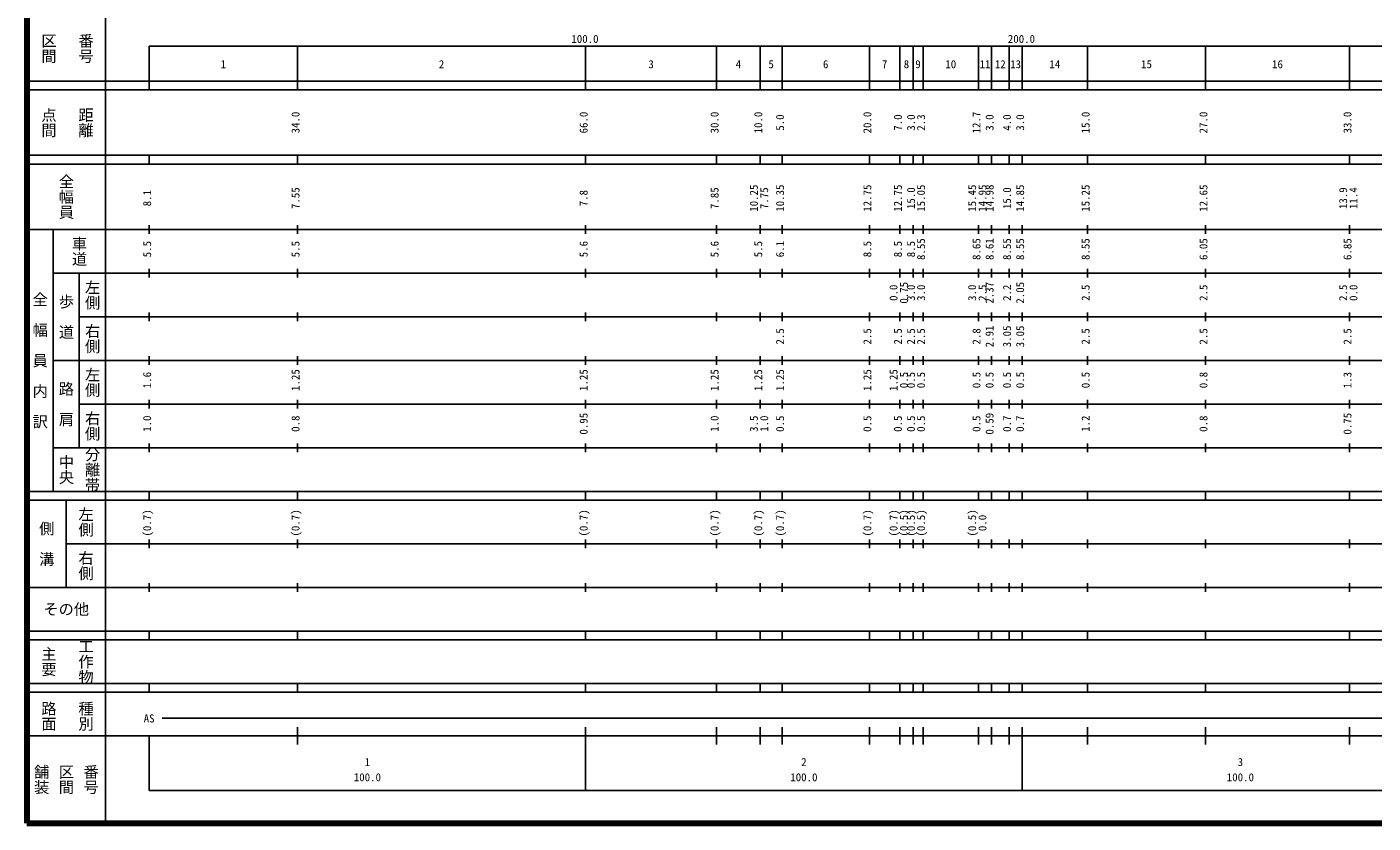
# Model space of a CAD drawing. Units: millimetres on the paper, enlarged 1000 times. Extents: x 40000 to 680000, y 20000 to 380000.
# Drawn here: x 40000 to 348401, y 20000 to 202409 of the extents above; entities that cross this region are included whole.
import ezdxf
from ezdxf.enums import TextEntityAlignment as Align

# ---------------------------------------------------------------- set-up
doc = ezdxf.new("R2010")
doc.units = ezdxf.units.MM
doc.header["$LTSCALE"] = 1000
doc.layers.add('M-TTL', color=2, linetype='Continuous', lineweight=140)
doc.layers.add('M-TTL-BAND', color=7, linetype='Continuous', lineweight=25)
doc.styles.add('@ＭＳ ゴシック', font='')
doc.styles.add('ＭＳ ゴシック', font='')
doc.styles.get('@ＭＳ ゴシック').set_extended_font_data('@MS Gothic')
doc.styles.get('ＭＳ ゴシック').set_extended_font_data('MS Gothic')

msp = doc.modelspace()

# ---------------------------------------------------------------- linework, layer by layer
at = {"layer": 'M-TTL'}
for p, q in [((40000, 380000), (40000, 20000)), ((40000, 20000), (680000, 20000))]:
    msp.add_line(p, q, dxfattribs=at)
at = {"layer": 'M-TTL-BAND'}
for p, q in [((58000, 370000), (58000, 20000)), ((68000, 198000), (579000, 198000)), ((68000, 198000), (68000, 188000)), ((102000, 188000), (102000, 198000)), ((168000, 188000), (168000, 198000)), ((198000, 188000), (198000, 198000)), ((208000, 188000), (208000, 198000)), ((213000, 188000), (213000, 198000)), ((233000, 188000), (233000, 198000)), ((240000, 188000), (240000, 198000)), ((243000, 188000), (243000, 198000)), ((245300, 188000), (245300, 198000)), ((258000, 188000), (258000, 198000)), ((261000, 188000), (261000, 198000)), ((265000, 188000), (265000, 198000)), ((268000, 188000), (268000, 198000)), ((283000, 188000), (283000, 198000)), ((310000, 188000), (310000, 198000)), ((343000, 188000), (343000, 198000)), ((40000, 190000), (579000, 190000)), ((40000, 188000), (579000, 188000)), ((40000, 173000), (579000, 173000)), ((68000, 171000), (68000, 173000)), ((102000, 171000), (102000, 173000)), ((168000, 171000), (168000, 173000)), ((198000, 171000), (198000, 173000)), ((208000, 171000), (208000, 173000)), ((213000, 171000), (213000, 173000)), ((233000, 171000), (233000, 173000)), ((240000, 171000), (240000, 173000)), ((243000, 171000), (243000, 173000)), ((245300, 171000), (245300, 173000)), ((258000, 171000), (258000, 173000)), ((261000, 171000), (261000, 173000)), ((265000, 171000), (265000, 173000)), ((268000, 171000), (268000, 173000)), ((283000, 171000), (283000, 173000)), ((310000, 171000), (310000, 173000)), ((343000, 171000), (343000, 173000)), ((40000, 171000), (579000, 171000)), ((40000, 156000), (579000, 156000)), ((46000, 96000), (46000, 156000)), ((68000, 155000), (68000, 157000)), ((102000, 155000), (102000, 157000)), ((168000, 155000), (168000, 157000)), ((198000, 155000), (198000, 157000)), ((208000, 155000), (208000, 157000)), ((213000, 155000), (213000, 157000)), ((233000, 155000), (233000, 157000)), ((240000, 155000), (240000, 157000)), ((243000, 155000), (243000, 157000)), ((245300, 155000), (245300, 157000)), ((258000, 155000), (258000, 157000)), ((261000, 155000), (261000, 157000)), ((265000, 155000), (265000, 157000)), ((268000, 155000), (268000, 157000)), ((283000, 155000), (283000, 157000)), ((310000, 155000), (310000, 157000)), ((343000, 155000), (343000, 157000)), ((46000, 146000), (579000, 146000)), ((52000, 146000), (52000, 106000)), ((68000, 145000), (68000, 147000)), ((102000, 145000), (102000, 147000)), ((168000, 145000), (168000, 147000)), ((198000, 145000), (198000, 147000)), ((208000, 145000), (208000, 147000)), ((213000, 145000), (213000, 147000)), ((233000, 145000), (233000, 147000)), ((240000, 145000), (240000, 147000)), ((243000, 145000), (243000, 147000)), ((245300, 145000), (245300, 147000)), ((258000, 145000), (258000, 147000)), ((261000, 145000), (261000, 147000)), ((265000, 145000), (265000, 147000)), ((268000, 145000), (268000, 147000)), ((283000, 145000), (283000, 147000)), ((310000, 145000), (310000, 147000)), ((343000, 145000), (343000, 147000)), ((52000, 136000), (579000, 136000)), ((68000, 135000), (68000, 137000)), ((102000, 135000), (102000, 137000)), ((168000, 135000), (168000, 137000)), ((198000, 135000), (198000, 137000)), ((208000, 135000), (208000, 137000)), ((213000, 135000), (213000, 137000)), ((233000, 135000), (233000, 137000)), ((240000, 135000), (240000, 137000)), ((243000, 135000), (243000, 137000)), ((245300, 135000), (245300, 137000)), ((258000, 135000), (258000, 137000)), ((261000, 135000), (261000, 137000)), ((265000, 135000), (265000, 137000)), ((268000, 135000), (268000, 137000)), ((283000, 135000), (283000, 137000)), ((310000, 135000), (310000, 137000)), ((343000, 135000), (343000, 137000)), ((68000, 125000), (68000, 127000)), ((102000, 125000), (102000, 127000)), ((168000, 125000), (168000, 127000)), ((198000, 125000), (198000, 127000)), ((208000, 125000), (208000, 127000)), ((213000, 125000), (213000, 127000)), ((233000, 125000), (233000, 127000)), ((240000, 125000), (240000, 127000)), ((243000, 125000), (243000, 127000)), ((245300, 125000), (245300, 127000)), ((258000, 125000), (258000, 127000)), ((261000, 125000), (261000, 127000)), ((265000, 125000), (265000, 127000)), ((268000, 125000), (268000, 127000)), ((283000, 125000), (283000, 127000)), ((310000, 125000), (310000, 127000)), ((343000, 125000), (343000, 127000)), ((46000, 126000), (579000, 126000)), ((52000, 116000), (579000, 116000)), ((68000, 115000), (68000, 117000)), ((102000, 115000), (102000, 117000)), ((168000, 115000), (168000, 117000)), ((198000, 115000), (198000, 117000)), ((208000, 115000), (208000, 117000)), ((213000, 115000), (213000, 117000)), ((233000, 115000), (233000, 117000)), ((240000, 115000), (240000, 117000)), ((243000, 115000), (243000, 117000)), ((245300, 115000), (245300, 117000)), ((258000, 115000), (258000, 117000)), ((261000, 115000), (261000, 117000)), ((265000, 115000), (265000, 117000)), ((268000, 115000), (268000, 117000)), ((283000, 115000), (283000, 117000)), ((310000, 115000), (310000, 117000)), ((343000, 115000), (343000, 117000)), ((46000, 106000), (579000, 106000)), ((68000, 105000), (68000, 107000)), ((102000, 105000), (102000, 107000)), ((168000, 105000), (168000, 107000)), ((198000, 105000), (198000, 107000)), ((208000, 105000), (208000, 107000)), ((213000, 105000), (213000, 107000)), ((233000, 105000), (233000, 107000)), ((240000, 105000), (240000, 107000)), ((243000, 105000), (243000, 107000)), ((245300, 105000), (245300, 107000)), ((258000, 105000), (258000, 107000)), ((261000, 105000), (261000, 107000)), ((265000, 105000), (265000, 107000)), ((268000, 105000), (268000, 107000)), ((283000, 105000), (283000, 107000)), ((310000, 105000), (310000, 107000)), ((343000, 105000), (343000, 107000)), ((40000, 96000), (579000, 96000)), ((68000, 94000), (68000, 96000)), ((102000, 94000), (102000, 96000)), ((168000, 94000), (168000, 96000)), ((198000, 94000), (198000, 96000)), ((208000, 94000), (208000, 96000)), ((213000, 94000), (213000, 96000)), ((233000, 94000), (233000, 96000)), ((240000, 94000), (240000, 96000)), ((243000, 94000), (243000, 96000)), ((245300, 94000), (245300, 96000)), ((258000, 94000), (258000, 96000)), ((261000, 94000), (261000, 96000)), ((265000, 94000), (265000, 96000)), ((268000, 94000), (268000, 96000)), ((283000, 94000), (283000, 96000)), ((310000, 94000), (310000, 96000)), ((343000, 94000), (343000, 96000)), ((40000, 94000), (579000, 94000)), ((49000, 94000), (49000, 74000)), ((49000, 84000), (579000, 84000)), ((68000, 83000), (68000, 85000)), ((102000, 83000), (102000, 85000)), ((168000, 83000), (168000, 85000)), ((198000, 83000), (198000, 85000)), ((208000, 83000), (208000, 85000)), ((213000, 83000), (213000, 85000)), ((233000, 83000), (233000, 85000)), ((240000, 83000), (240000, 85000)), ((243000, 83000), (243000, 85000)), ((245300, 83000), (245300, 85000)), ((258000, 83000), (258000, 85000)), ((261000, 83000), (261000, 85000)), ((265000, 83000), (265000, 85000)), ((268000, 83000), (268000, 85000)), ((283000, 83000), (283000, 85000)), ((310000, 83000), (310000, 85000)), ((343000, 83000), (343000, 85000)), ((68000, 73000), (68000, 75000)), ((102000, 73000), (102000, 75000)), ((168000, 73000), (168000, 75000)), ((198000, 73000), (198000, 75000)), ((208000, 73000), (208000, 75000)), ((213000, 73000), (213000, 75000)), ((233000, 73000), (233000, 75000)), ((240000, 73000), (240000, 75000)), ((243000, 73000), (243000, 75000)), ((245300, 73000), (245300, 75000)), ((258000, 73000), (258000, 75000)), ((261000, 73000), (261000, 75000)), ((265000, 73000), (265000, 75000)), ((268000, 73000), (268000, 75000)), ((283000, 73000), (283000, 75000)), ((310000, 73000), (310000, 75000)), ((343000, 73000), (343000, 75000)), ((40000, 74000), (579000, 74000)), ((40000, 64000), (579000, 64000)), ((40000, 62000), (579000, 62000)), ((68000, 62000), (68000, 64000)), ((102000, 62000), (102000, 64000)), ((168000, 62000), (168000, 64000)), ((198000, 62000), (198000, 64000)), ((208000, 62000), (208000, 64000)), ((213000, 62000), (213000, 64000)), ((233000, 62000), (233000, 64000)), ((240000, 62000), (240000, 64000)), ((243000, 62000), (243000, 64000)), ((245300, 62000), (245300, 64000)), ((258000, 62000), (258000, 64000)), ((261000, 62000), (261000, 64000)), ((265000, 62000), (265000, 64000)), ((268000, 62000), (268000, 64000)), ((283000, 62000), (283000, 64000)), ((310000, 62000), (310000, 64000)), ((343000, 62000), (343000, 64000)), ((40000, 52000), (579000, 52000)), ((40000, 50000), (579000, 50000)), ((68000, 50000), (68000, 52000)), ((102000, 50000), (102000, 52000)), ((168000, 50000), (168000, 52000)), ((198000, 50000), (198000, 52000)), ((208000, 50000), (208000, 52000)), ((213000, 50000), (213000, 52000)), ((233000, 50000), (233000, 52000)), ((240000, 50000), (240000, 52000)), ((243000, 50000), (243000, 52000)), ((245300, 50000), (245300, 52000)), ((258000, 50000), (258000, 52000)), ((261000, 50000), (261000, 52000)), ((265000, 50000), (265000, 52000)), ((268000, 50000), (268000, 52000)), ((283000, 50000), (283000, 52000)), ((310000, 50000), (310000, 52000)), ((343000, 50000), (343000, 52000)), ((71000, 44000), (562000, 44000)), ((102000, 38000), (102000, 42000)), ((168000, 27500), (168000, 42000)), ((198000, 38000), (198000, 42000)), ((208000, 38000), (208000, 42000)), ((213000, 38000), (213000, 42000)), ((233000, 38000), (233000, 42000)), ((240000, 38000), (240000, 42000)), ((243000, 38000), (243000, 42000)), ((245300, 38000), (245300, 42000)), ((258000, 38000), (258000, 42000)), ((261000, 38000), (261000, 42000)), ((265000, 38000), (265000, 42000)), ((268000, 27500), (268000, 42000)), ((283000, 38000), (283000, 42000)), ((310000, 38000), (310000, 42000)), ((343000, 38000), (343000, 42000)), ((40000, 40000), (579000, 40000)), ((68000, 40000), (68000, 27500)), ((68000, 27500), (579000, 27500))]:
    msp.add_line(p, q, dxfattribs=at)

# ---------------------------------------------------------------- texts
at = {"layer": 'M-TTL-BAND', "style": '@ＭＳ ゴシック'}
for s, p in [('区間', (45000, 197500)), ('番号', (53500, 197500)), ('点間', (45000, 180500)), ('距離', (53500, 180500)), ('全幅員', (49000, 163500)), ('車道', (52000, 151000)), ('左側', (55000, 141000)), ('全\u3000幅\u3000員\u3000内\u3000訳', (43000, 126000)), ('歩\u3000道', (49000, 136000)), ('右側', (55000, 131000)), ('左側', (55000, 121000)), ('路\u3000肩', (49000, 116000)), ('右側', (55000, 111000)), ('分離帯', (55000, 101000)), ('中央', (49000, 101000)), ('左側', (53500, 89000)), ('側\u3000溝', (44500, 84000)), ('右側', (53500, 79000)), ('工作物', (53500, 57000)), ('主要', (45000, 57000)), ('路面', (45000, 44500)), ('種別', (53500, 44500)), ('舗装', (43333, 30000)), ('区間', (49000, 30000)), ('番号', (54667, 30000))]:
    msp.add_text(s, height=2566, rotation=270, dxfattribs=at).set_placement(p, align=Align.MIDDLE_CENTER)
at = {"layer": 'M-TTL-BAND', "style": 'ＭＳ ゴシック'}
for s, p in [('100.0', (167844, 198195)), ('100.0', (167844, 198195)), ('200.0', (267844, 198195)), ('200.0', (267844, 198195)), ('1', (85000, 192405)), ('2', (135000, 192405)), ('3', (183000, 192405)), ('4', (203000, 192405)), ('5', (210500, 192405)), ('6', (223000, 192405)), ('7', (236500, 192405)), ('8', (241500, 192405)), ('9', (244150, 192405)), ('10', (251650, 192405)), ('11', (259500, 192405)), ('12', (263000, 192405)), ('13', (266500, 192405)), ('14', (275500, 192405)), ('15', (296500, 192405)), ('16', (326500, 192405)), ('AS', (68000, 42500)), ('1', (118000, 32523)), ('2', (218000, 32523)), ('3', (318000, 32523)), ('100.0', (118000, 29033)), ('100.0', (218000, 29033)), ('100.0', (318000, 29033))]:
    msp.add_text(s, height=1833, dxfattribs=at).set_placement(p, align=Align.BOTTOM_CENTER)
for s, p in [('34.0', (103000, 180500)), ('66.0', (169000, 180500)), ('30.0', (199000, 180500)), ('10.0', (209000, 180500)), ('5.0', (214000, 180500)), ('20.0', (234000, 180500)), ('7.0', (241000, 180500)), ('3.0', (244000, 180500)), ('2.3', (246300, 180500)), ('12.7', (259000, 180500)), ('3.0', (262000, 180500)), ('4.0', (266000, 180500)), ('3.0', (269000, 180500)), ('15.0', (284000, 180500)), ('27.0', (311000, 180500)), ('33.0', (344000, 180500)), ('8.1', (69000, 163174)), ('7.55', (103000, 163174)), ('7.8', (169000, 163174)), ('7.85', (199000, 163174)), ('10.25', (208000, 163174)), ('7.75', (210370, 163174)), ('10.35', (214000, 163174)), ('12.75', (234000, 163174)), ('12.75', (241000, 163174)), ('15.0', (244000, 163174)), ('15.05', (246300, 163174)), ('15.45', (258000, 163174)), ('14.95', (260370, 163174)), ('14.98', (262000, 163174)), ('15.0', (266000, 163174)), ('14.85', (269000, 163174)), ('15.25', (284000, 163174)), ('12.65', (311000, 163174)), ('13.9', (343000, 163174)), ('11.4', (345370, 163174)), ('5.5', (69000, 151500)), ('5.5', (103000, 151500)), ('5.6', (169000, 151500)), ('5.6', (199000, 151500)), ('5.5', (209000, 151500)), ('6.1', (214000, 151500)), ('8.5', (234000, 151500)), ('8.5', (241000, 151500)), ('8.5', (244000, 151500)), ('8.55', (246300, 151500)), ('8.65', (259000, 151500)), ('8.61', (262000, 151500)), ('8.55', (266000, 151500)), ('8.55', (269000, 151500)), ('8.55', (284000, 151500)), ('6.05', (311000, 151500)), ('6.85', (344000, 151500)), ('0.0', (240000, 141500)), ('0.75', (242370, 141500)), ('3.0', (244000, 141500)), ('3.0', (246300, 141500)), ('3.0', (258000, 141500)), ('2.5', (260370, 141500)), ('2.37', (262000, 141500)), ('2.2', (266000, 141500)), ('2.05', (269000, 141500)), ('2.5', (284000, 141500)), ('2.5', (311000, 141500)), ('2.5', (343000, 141500)), ('0.0', (345370, 141500)), ('2.5', (214000, 131500)), ('2.5', (234000, 131500)), ('2.5', (241000, 131500)), ('2.5', (244000, 131500)), ('2.5', (246300, 131500)), ('2.8', (259000, 131500)), ('2.91', (262000, 131500)), ('3.05', (266000, 131500)), ('3.05', (269000, 131500)), ('2.5', (284000, 131500)), ('2.5', (311000, 131500)), ('2.5', (344000, 131500)), ('1.25', (103000, 121500)), ('1.25', (169000, 121500)), ('1.25', (199000, 121500)), ('1.25', (209000, 121500)), ('1.25', (214000, 121500)), ('1.25', (234000, 121500)), ('1.25', (240000, 121500)), ('1.6', (69000, 121500)), ('0.5', (242370, 121500)), ('0.5', (244000, 121500)), ('0.5', (246300, 121500)), ('0.5', (259000, 121500)), ('0.5', (262000, 121500)), ('0.5', (266000, 121500)), ('0.5', (269000, 121500)), ('0.5', (284000, 121500)), ('0.8', (311000, 121500)), ('1.3', (344000, 121500)), ('1.0', (69000, 111500)), ('0.8', (103000, 111500)), ('0.95', (169000, 111500)), ('1.0', (199000, 111500)), ('3.5', (208000, 111500)), ('1.0', (210370, 111500)), ('0.5', (214000, 111500)), ('0.5', (234000, 111500)), ('0.5', (241000, 111500)), ('0.5', (244000, 111500)), ('0.5', (246300, 111500)), ('0.5', (259000, 111500)), ('0.59', (262000, 111500)), ('0.7', (266000, 111500)), ('0.7', (269000, 111500)), ('1.2', (284000, 111500)), ('0.8', (311000, 111500)), ('0.75', (344000, 111500)), ('(0.7)', (69000, 88764)), ('(0.7)', (103000, 88764)), ('(0.7)', (169000, 88764)), ('(0.7)', (199000, 88764)), ('(0.7)', (209000, 88764)), ('(0.7)', (214000, 88764)), ('(0.7)', (234000, 88764)), ('(0.7)', (240000, 88764)), ('(0.5)', (242370, 88764)), ('(0.5)', (244000, 88764)), ('(0.5)', (246300, 88764)), ('(0.5)', (258000, 88764)), ('0.0', (260370, 88764))]:
    msp.add_text(s, height=1833, rotation=90, dxfattribs=at).set_placement(p, align=Align.BOTTOM_CENTER)
msp.add_text('その他', height=2566, dxfattribs=at).set_placement((49000, 69000), align=Align.MIDDLE_CENTER)

doc.saveas('drawing.dxf')
